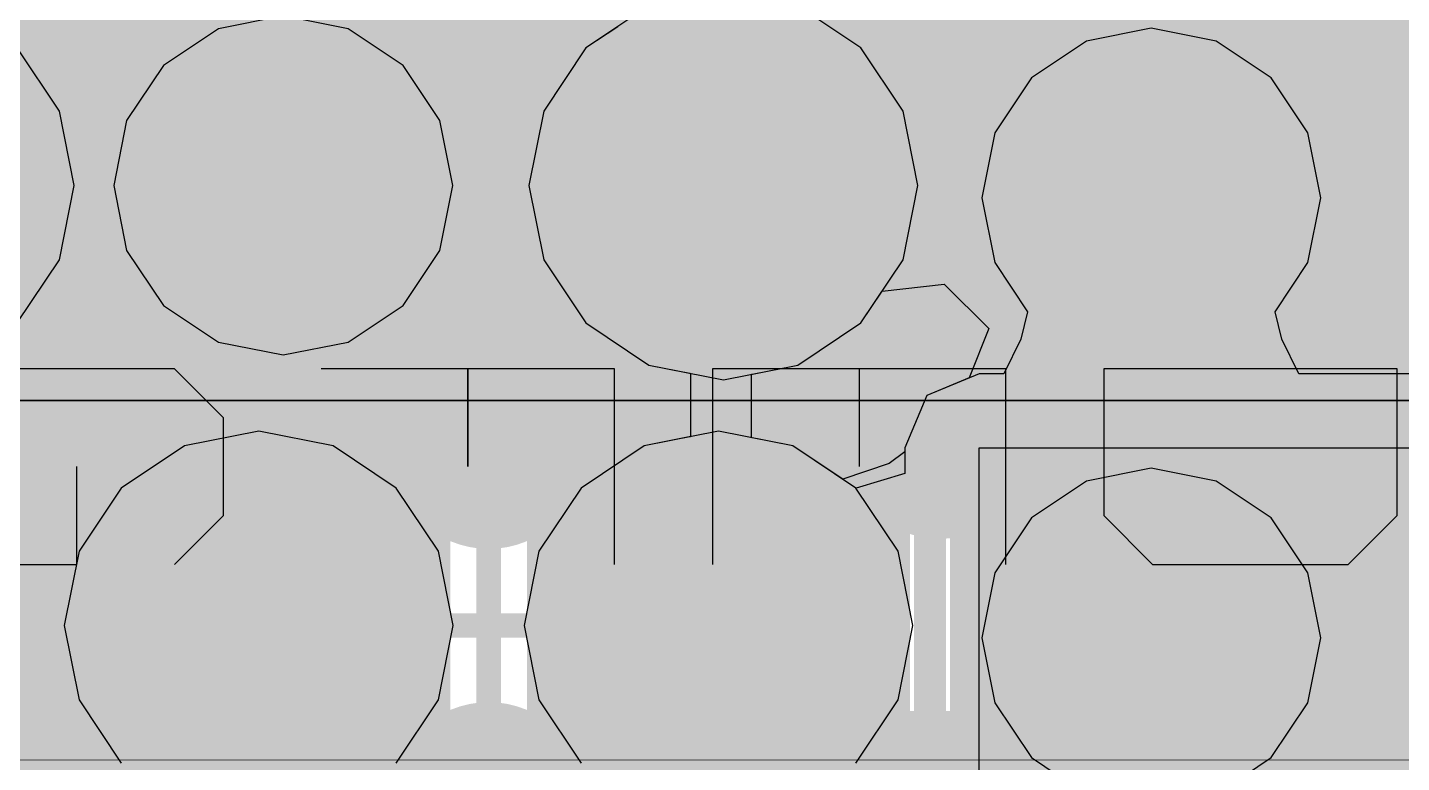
# Model space of a CAD drawing. Header units: millimetres. Extents: x 13 to 259, y -2 to 326.
# Drawn here: x 113.302 to 116.112, y 106.995 to 108.498 of the extents above; entities that cross this region are included whole.
import ezdxf

# ---------------------------------------------------------------- set-up
doc = ezdxf.new("R2010")
doc.units = ezdxf.units.MM
for name, color, linetype in [('BottomLayer', 5, 'Continuous'), ('BottomPaste', 16, 'Continuous'), ('BottomSolder', 6, 'Continuous'), ('ConnectLayer', 7, 'Continuous'), ('DrillDrawing', 1, 'Continuous'), ('Mechanical14', 56, 'Continuous'), ('Mechanical15', 56, 'Continuous'), ('Mechanical16', 56, 'Continuous'), ('MidLayer1', 16, 'Continuous'), ('MidLayer2', 76, 'Continuous'), ('MidLayer3', 90, 'Continuous'), ('MidLayer4', 156, 'Continuous'), ('MidLayer5', 130, 'Continuous'), ('MidLayer6', 216, 'Continuous'), ('MultiLayer', 9, 'Continuous'), ('TopLayer', 1, 'Continuous'), ('TopOverlay', 2, 'Continuous'), ('TopSolder', 216, 'Continuous')]:
    doc.layers.add(name, color=color, linetype=linetype)

# ---------------------------------------------------------------- blocks, each defined once
blk = doc.blocks.new('CAPC1005X55N_B_7')
at = {"layer": 'BottomLayer'}
for points in [[(-0.76, -0.31), (-0.14, -0.31), (-0.76, 0.31), (-0.14, 0.31)], [(0.14, -0.31), (0.76, -0.31), (0.14, 0.31), (0.76, 0.31)]]:
    blk.add_solid(points, dxfattribs=at)
at = {"layer": 'BottomPaste'}
for points in [[(-0.76, -0.31), (-0.14, -0.31), (-0.76, 0.31), (-0.14, 0.31)], [(0.14, -0.31), (0.76, -0.31), (0.14, 0.31), (0.76, 0.31)]]:
    blk.add_solid(points, dxfattribs=at)
at = {"layer": 'BottomSolder'}
for points in [[(-0.8616, -0.4116), (-0.0384, -0.4116), (-0.8616, 0.4116), (-0.0384, 0.4116)], [(0.0384, -0.4116), (0.8616, -0.4116), (0.0384, 0.4116), (0.8616, 0.4116)]]:
    blk.add_solid(points, dxfattribs=at)
at = {"layer": 'Mechanical14', "const_width": 0.1}
for points in [[(0.5251, 0.2749), (-0.5249, 0.2749)], [(-0.5249, -0.2751), (-0.5249, 0.2749)], [(0.5251, -0.2751), (0.5251, 0.2749)], [(0.5251, -0.2751), (-0.5249, -0.2751)]]:
    blk.add_lwpolyline(points, dxfattribs=at)
at = {"layer": 'Mechanical14', "const_width": 0.05}
for points in [[(-0.5499, 0.2749, 1), (-0.5, 0.2749, 1)], [(-0.5499, 0.2749, 1), (-0.5, 0.2749, 1)], [(0.5001, 0.2749, 1), (0.55, 0.2749, 1)], [(0.5001, 0.2749, 1), (0.55, 0.2749, 1)], [(-0.5499, -0.2751, 1), (-0.5, -0.2751, 1)], [(-0.5499, -0.2751, 1), (-0.5, -0.2751, 1)], [(0.5001, -0.2751, 1), (0.55, -0.2751, 1)], [(0.5001, -0.2751, 1), (0.55, -0.2751, 1)]]:
    blk.add_lwpolyline(points, format="xyb", close=True, dxfattribs=at)
at = {"layer": 'Mechanical16', "const_width": 0.05}
for points in [[(0, -0.5), (0, 0.5)], [(0.91, 0.46), (-0.91, 0.46)], [(-0.91, -0.46), (-0.91, 0.46)], [(0.91, -0.46), (0.91, 0.46)], [(0.5, 0), (-0.5, 0)], [(0.91, -0.46), (-0.91, -0.46)]]:
    blk.add_lwpolyline(points, dxfattribs=at)
at = {"layer": 'Mechanical16', "const_width": 0.025}
for points in [[(-0.0125, 0.5, 1), (0.0125, 0.5, 1)], [(-0.9225, 0.46, 1), (-0.8975, 0.46, 1)], [(-0.9225, 0.46, 1), (-0.8975, 0.46, 1)], [(0.8975, 0.46, 1), (0.9225, 0.46, 1)], [(0.8975, 0.46, 1), (0.9225, 0.46, 1)], [(-0.5125, 0, 1), (-0.4875, 0, 1)], [(0.4875, 0, 1), (0.5125, 0, 1)], [(-0.9225, -0.46, 1), (-0.8975, -0.46, 1)], [(-0.9225, -0.46, 1), (-0.8975, -0.46, 1)], [(0.8975, -0.46, 1), (0.9225, -0.46, 1)], [(0.8975, -0.46, 1), (0.9225, -0.46, 1)], [(-0.0125, -0.5, 1), (0.0125, -0.5, 1)]]:
    blk.add_lwpolyline(points, format="xyb", close=True, dxfattribs=at)
blk = doc.blocks.new('CAPC1005X55N_B_14')
at = {"layer": 'BottomLayer'}
for points in [[(-0.76, -0.31), (-0.14, -0.31), (-0.76, 0.31), (-0.14, 0.31)], [(0.14, -0.31), (0.76, -0.31), (0.14, 0.31), (0.76, 0.31)]]:
    blk.add_solid(points, dxfattribs=at)
at = {"layer": 'BottomPaste'}
for points in [[(-0.76, -0.31), (-0.14, -0.31), (-0.76, 0.31), (-0.14, 0.31)], [(0.14, -0.31), (0.76, -0.31), (0.14, 0.31), (0.76, 0.31)]]:
    blk.add_solid(points, dxfattribs=at)
at = {"layer": 'BottomSolder'}
for points in [[(-0.8616, -0.4116), (-0.0384, -0.4116), (-0.8616, 0.4116), (-0.0384, 0.4116)], [(0.0384, -0.4116), (0.8616, -0.4116), (0.0384, 0.4116), (0.8616, 0.4116)]]:
    blk.add_solid(points, dxfattribs=at)
at = {"layer": 'Mechanical14', "const_width": 0.1}
for points in [[(0.5251, 0.2749), (-0.5249, 0.2749)], [(-0.5249, -0.2751), (-0.5249, 0.2749)], [(0.5251, -0.2751), (0.5251, 0.2749)], [(0.5251, -0.2751), (-0.5249, -0.2751)]]:
    blk.add_lwpolyline(points, dxfattribs=at)
at = {"layer": 'Mechanical14', "const_width": 0.05}
for points in [[(-0.5499, 0.2749, 1), (-0.5, 0.2749, 1)], [(-0.5499, 0.2749, 1), (-0.5, 0.2749, 1)], [(0.5001, 0.2749, 1), (0.55, 0.2749, 1)], [(0.5001, 0.2749, 1), (0.55, 0.2749, 1)], [(-0.5499, -0.2751, 1), (-0.5, -0.2751, 1)], [(-0.5499, -0.2751, 1), (-0.5, -0.2751, 1)], [(0.5001, -0.2751, 1), (0.55, -0.2751, 1)], [(0.5001, -0.2751, 1), (0.55, -0.2751, 1)]]:
    blk.add_lwpolyline(points, format="xyb", close=True, dxfattribs=at)
at = {"layer": 'Mechanical16', "const_width": 0.05}
for points in [[(0, -0.5), (0, 0.5)], [(0.91, 0.46), (-0.91, 0.46)], [(-0.91, -0.46), (-0.91, 0.46)], [(0.91, -0.46), (0.91, 0.46)], [(0.5, 0), (-0.5, 0)], [(0.91, -0.46), (-0.91, -0.46)]]:
    blk.add_lwpolyline(points, dxfattribs=at)
at = {"layer": 'Mechanical16', "const_width": 0.025}
for points in [[(-0.0125, 0.5, 1), (0.0125, 0.5, 1)], [(-0.9225, 0.46, 1), (-0.8975, 0.46, 1)], [(-0.9225, 0.46, 1), (-0.8975, 0.46, 1)], [(0.8975, 0.46, 1), (0.9225, 0.46, 1)], [(0.8975, 0.46, 1), (0.9225, 0.46, 1)], [(-0.5125, 0, 1), (-0.4875, 0, 1)], [(0.4875, 0, 1), (0.5125, 0, 1)], [(-0.9225, -0.46, 1), (-0.8975, -0.46, 1)], [(-0.9225, -0.46, 1), (-0.8975, -0.46, 1)], [(0.8975, -0.46, 1), (0.9225, -0.46, 1)], [(0.8975, -0.46, 1), (0.9225, -0.46, 1)], [(-0.0125, -0.5, 1), (0.0125, -0.5, 1)]]:
    blk.add_lwpolyline(points, format="xyb", close=True, dxfattribs=at)
blk = doc.blocks.new('RESC1005X40N_B_26')
at = {"layer": 'BottomLayer'}
for points in [[(-0.76, 0.31), (-0.76, -0.31), (-0.18, 0.31), (-0.18, -0.31)], [(0.18, 0.31), (0.18, -0.31), (0.76, 0.31), (0.76, -0.31)]]:
    blk.add_solid(points, dxfattribs=at)
at = {"layer": 'BottomPaste'}
for points in [[(-0.76, 0.31), (-0.76, -0.31), (-0.18, 0.31), (-0.18, -0.31)], [(0.18, 0.31), (0.18, -0.31), (0.76, 0.31), (0.76, -0.31)]]:
    blk.add_solid(points, dxfattribs=at)
at = {"layer": 'BottomSolder'}
for points in [[(-0.8616, 0.4116), (-0.8616, -0.4116), (-0.0784, 0.4116), (-0.0784, -0.4116)], [(0.0784, 0.4116), (0.0784, -0.4116), (0.8616, 0.4116), (0.8616, -0.4116)]]:
    blk.add_solid(points, dxfattribs=at)
at = {"layer": 'Mechanical14', "const_width": 0.1}
for points in [[(0.5, 0.25), (-0.5, 0.25)], [(-0.5, 0.25), (-0.5, -0.25)], [(0.5, 0.25), (0.5, -0.25)], [(0.5, -0.25), (-0.5, -0.25)]]:
    blk.add_lwpolyline(points, dxfattribs=at)
at = {"layer": 'Mechanical14', "const_width": 0.05}
for points in [[(-0.525, 0.25, 1), (-0.475, 0.25, 1)], [(-0.525, 0.25, 1), (-0.475, 0.25, 1)], [(0.475, 0.25, 1), (0.525, 0.25, 1)], [(0.475, 0.25, 1), (0.525, 0.25, 1)], [(-0.525, -0.25, 1), (-0.475, -0.25, 1)], [(-0.525, -0.25, 1), (-0.475, -0.25, 1)], [(0.475, -0.25, 1), (0.525, -0.25, 1)], [(0.475, -0.25, 1), (0.525, -0.25, 1)]]:
    blk.add_lwpolyline(points, format="xyb", close=True, dxfattribs=at)
at = {"layer": 'Mechanical16', "const_width": 0.05}
for points in [[(0, 0.5), (0, -0.5)], [(0.91, 0.46), (-0.91, 0.46)], [(-0.91, 0.46), (-0.91, -0.46)], [(0.91, 0.46), (0.91, -0.46)], [(0.5, 0), (-0.5, 0)], [(0.91, -0.46), (-0.91, -0.46)]]:
    blk.add_lwpolyline(points, dxfattribs=at)
at = {"layer": 'Mechanical16'}
for points, const_width in [([(-0.0125, 0.5, 1), (0.0125, 0.5, 1)], 0.025), ([(-0.9225, 0.46, 1), (-0.8975, 0.46, 1)], 0.025), ([(-0.9225, 0.46, 1), (-0.8975, 0.46, 1)], 0.025), ([(0.8975, 0.46, 1), (0.9225, 0.46, 1)], 0.025), ([(0.8975, 0.46, 1), (0.9225, 0.46, 1)], 0.025), ([(0.35, 0, 1), (-0.35, 0, 1)], 0.05), ([(-0.5125, 0, 1), (-0.4875, 0, 1)], 0.025), ([(-0.3625, 0, 1), (-0.3375, 0, 1)], 0.025), ([(0.3375, 0, 1), (0.3625, 0, 1)], 0.025), ([(0.4875, 0, 1), (0.5125, 0, 1)], 0.025), ([(-0.9225, -0.46, 1), (-0.8975, -0.46, 1)], 0.025), ([(-0.9225, -0.46, 1), (-0.8975, -0.46, 1)], 0.025), ([(0.8975, -0.46, 1), (0.9225, -0.46, 1)], 0.025), ([(0.8975, -0.46, 1), (0.9225, -0.46, 1)], 0.025), ([(-0.0125, -0.5, 1), (0.0125, -0.5, 1)], 0.025)]:
    blk.add_lwpolyline(points, format="xyb", close=True, dxfattribs=dict(at, const_width=const_width))
blk = doc.blocks.new('CAPC1005X55N_B_30')
at = {"layer": 'BottomLayer'}
for points in [[(-0.76, -0.31), (-0.14, -0.31), (-0.76, 0.31), (-0.14, 0.31)], [(0.14, -0.31), (0.76, -0.31), (0.14, 0.31), (0.76, 0.31)]]:
    blk.add_solid(points, dxfattribs=at)
at = {"layer": 'BottomPaste'}
for points in [[(-0.76, -0.31), (-0.14, -0.31), (-0.76, 0.31), (-0.14, 0.31)], [(0.14, -0.31), (0.76, -0.31), (0.14, 0.31), (0.76, 0.31)]]:
    blk.add_solid(points, dxfattribs=at)
at = {"layer": 'BottomSolder'}
for points in [[(-0.8616, -0.4116), (-0.0384, -0.4116), (-0.8616, 0.4116), (-0.0384, 0.4116)], [(0.0384, -0.4116), (0.8616, -0.4116), (0.0384, 0.4116), (0.8616, 0.4116)]]:
    blk.add_solid(points, dxfattribs=at)
at = {"layer": 'Mechanical14', "const_width": 0.1}
for points in [[(-0.5249, -0.2751), (-0.5249, 0.2749)], [(-0.5249, 0.2749), (0.5251, 0.2749)], [(0.5251, -0.2751), (0.5251, 0.2749)], [(-0.5249, -0.2751), (0.5251, -0.2751)]]:
    blk.add_lwpolyline(points, dxfattribs=at)
at = {"layer": 'Mechanical14', "const_width": 0.05}
for points in [[(-0.5499, 0.2749, 1), (-0.5, 0.2749, 1)], [(-0.5499, 0.2749, 1), (-0.5, 0.2749, 1)], [(0.5001, 0.2749, 1), (0.55, 0.2749, 1)], [(0.5001, 0.2749, 1), (0.55, 0.2749, 1)], [(-0.5499, -0.2751, 1), (-0.5, -0.2751, 1)], [(-0.5499, -0.2751, 1), (-0.5, -0.2751, 1)], [(0.5001, -0.2751, 1), (0.55, -0.2751, 1)], [(0.5001, -0.2751, 1), (0.55, -0.2751, 1)]]:
    blk.add_lwpolyline(points, format="xyb", close=True, dxfattribs=at)
at = {"layer": 'Mechanical16', "const_width": 0.05}
for points in [[(0, -0.5), (0, 0.5)], [(-0.91, -0.46), (-0.91, 0.46)], [(-0.91, 0.46), (0.91, 0.46)], [(0.91, -0.46), (0.91, 0.46)], [(-0.5, 0), (0.5, 0)], [(-0.91, -0.46), (0.91, -0.46)]]:
    blk.add_lwpolyline(points, dxfattribs=at)
at = {"layer": 'Mechanical16', "const_width": 0.025}
for points in [[(-0.0125, 0.5, 1), (0.0125, 0.5, 1)], [(-0.9225, 0.46, 1), (-0.8975, 0.46, 1)], [(-0.9225, 0.46, 1), (-0.8975, 0.46, 1)], [(0.8975, 0.46, 1), (0.9225, 0.46, 1)], [(0.8975, 0.46, 1), (0.9225, 0.46, 1)], [(-0.5125, 0, 1), (-0.4875, 0, 1)], [(0.4875, 0, 1), (0.5125, 0, 1)], [(-0.9225, -0.46, 1), (-0.8975, -0.46, 1)], [(-0.9225, -0.46, 1), (-0.8975, -0.46, 1)], [(0.8975, -0.46, 1), (0.9225, -0.46, 1)], [(0.8975, -0.46, 1), (0.9225, -0.46, 1)], [(-0.0125, -0.5, 1), (0.0125, -0.5, 1)]]:
    blk.add_lwpolyline(points, format="xyb", close=True, dxfattribs=at)
blk = doc.blocks.new('BGA144C80P12X12_1000X1000X170_150')
at = {"layer": 'Mechanical14'}
for p, q in [((-5.8, 2.2998), (-5.8, 1.7)), ((-5.5001, 2.2998), (-5.8, 2.2998)), ((-5.4001, 2.1998), (-5.5001, 2.2998)), ((-5.4001, 1.8), (-5.4001, 2.1998)), ((-5.5001, 1.7), (-5.4001, 1.8)), ((-5.8, 1.7), (-5.5001, 1.7)), ((-5.4001, 1.4998), (-5.8, 1.4998)), ((-5.8, 1.4998), (-5.8, 0.9)), ((-5.8, 1.1999), (-5.6001, 1.1999)), ((-5.8, 0.9), (-5.4001, 0.9)), ((-5.4001, 0.6998), (-5.8, 0.6998)), ((-5.8, 0.6998), (-5.8, 0.3999)), ((-5.8, 0.3999), (-5.6001, 0.3999)), ((-5.6001, 0.3999), (-5.8, 0.3999)), ((-5.8, 0.3999), (-5.8, 0.1)), ((-5.7, -0.1002), (-5.8, -0.2002)), ((-5.5001, -0.1002), (-5.7, -0.1002)), ((-5.4001, -0.2002), (-5.5001, -0.1002)), ((-5.8, -0.2002), (-5.8, -0.6)), ((-5.4001, -0.4001), (-5.6001, -0.4001)), ((-5.4001, -0.6), (-5.4001, -0.4001))]:
    blk.add_line(p, q, dxfattribs=at)
at = {"layer": 'Mechanical14', "const_width": 0.1}
blk.add_lwpolyline([(-5, -5), (-5, 5)], dxfattribs=at)
at = {"layer": 'Mechanical15', "const_width": 0.05}
blk.add_lwpolyline([(-6, -6), (-6, 6)], dxfattribs=at)
at = {"layer": 'TopOverlay'}
for const_width in [0.2, 0.001]:
    blk.add_lwpolyline([(-5, -5), (-5, 5)], dxfattribs=dict(at, const_width=const_width))

msp = doc.modelspace()

# ---------------------------------------------------------------- linework, layer by layer
at = {"layer": 'BottomLayer', "const_width": 0.25}
for points in [[(113.7, 108.175, 1), (113.95, 108.175, 1)], [(114.6, 108.175, 1), (114.85, 108.175, 1)], [(115.475, 108.15, 1), (115.725, 108.15, 1)], [(113.65, 107.275, 1), (113.9, 107.275, 1)], [(114.59, 107.275, 1), (114.84, 107.275, 1)], [(115.475, 107.25, 1), (115.725, 107.25, 1)]]:
    msp.add_lwpolyline(points, format="xyb", close=True, dxfattribs=at)
at = {"layer": 'BottomSolder', "const_width": 0.3516}
msp.add_lwpolyline([(112.8242, 108.175, 1), (113.1758, 108.175, 1)], format="xyb", close=True, dxfattribs=at)
at = {"layer": 'ConnectLayer'}
for p, q in [((114.5729, 108.5424), (114.4439, 108.4562)), ((114.5729, 108.5424), (114.4439, 108.4562)), ((115.0062, 108.4562), (114.8772, 108.5424)), ((115.0062, 108.4562), (114.8772, 108.5424)), ((113.825, 108.5217), (113.6924, 108.4953)), ((113.825, 108.5217), (113.6924, 108.4953)), ((113.9577, 108.4953), (113.825, 108.5217)), ((113.9577, 108.4953), (113.825, 108.5217)), ((113.6924, 108.4953), (113.5799, 108.4201)), ((113.6924, 108.4953), (113.5799, 108.4201)), ((114.0702, 108.4201), (113.9577, 108.4953)), ((114.0702, 108.4201), (113.9577, 108.4953)), ((114.509, 108.4997), (114.4439, 108.4562)), ((115.6, 108.4967), (115.4674, 108.4703)), ((115.7327, 108.4703), (115.6, 108.4967)), ((113.3674, 108.3272), (113.2812, 108.4562)), ((114.4439, 108.4562), (114.3577, 108.3272)), ((114.4439, 108.4562), (114.3577, 108.3272)), ((114.4439, 108.4562), (114.3577, 108.3272)), ((115.0924, 108.3272), (115.0062, 108.4562)), ((115.0924, 108.3272), (115.0062, 108.4562)), ((115.4674, 108.4703), (115.3549, 108.3951)), ((115.8452, 108.3951), (115.7327, 108.4703)), ((113.5799, 108.4201), (113.5048, 108.3077)), ((113.5799, 108.4201), (113.5048, 108.3077)), ((114.1453, 108.3077), (114.0702, 108.4201)), ((114.1453, 108.3077), (114.0702, 108.4201)), ((115.3549, 108.3951), (115.2798, 108.2827)), ((115.9203, 108.2827), (115.8452, 108.3951)), ((113.3977, 108.175), (113.3674, 108.3272)), ((114.3577, 108.3272), (114.3274, 108.175)), ((114.3577, 108.3272), (114.3274, 108.175)), ((114.3577, 108.3272), (114.3274, 108.175)), ((115.1227, 108.175), (115.0924, 108.3272)), ((115.1227, 108.175), (115.0924, 108.3272)), ((113.5048, 108.3077), (113.4784, 108.175)), ((113.5048, 108.3077), (113.4784, 108.175)), ((114.1717, 108.175), (114.1453, 108.3077)), ((114.1717, 108.175), (114.1453, 108.3077)), ((115.2798, 108.2827), (115.2534, 108.15)), ((115.9467, 108.15), (115.9203, 108.2827)), ((113.3674, 108.0228), (113.3977, 108.175)), ((113.4784, 108.175), (113.5048, 108.0423)), ((113.4784, 108.175), (113.5048, 108.0423)), ((114.1453, 108.0423), (114.1717, 108.175)), ((114.1453, 108.0423), (114.1717, 108.175)), ((114.3274, 108.175), (114.3577, 108.0228)), ((114.3274, 108.175), (114.3577, 108.0228)), ((114.3274, 108.175), (114.3577, 108.0228)), ((115.0924, 108.0228), (115.1227, 108.175)), ((115.0924, 108.0228), (115.1227, 108.175)), ((115.2534, 108.15), (115.2798, 108.0173)), ((115.9203, 108.0173), (115.9467, 108.15)), ((113.5048, 108.0423), (113.5799, 107.9299)), ((113.5048, 108.0423), (113.5799, 107.9299)), ((114.0702, 107.9299), (114.1453, 108.0423)), ((114.0702, 107.9299), (114.1453, 108.0423)), ((113.2812, 107.8938), (113.3674, 108.0228)), ((114.3577, 108.0228), (114.4439, 107.8938)), ((114.3577, 108.0228), (114.4439, 107.8938)), ((114.3577, 108.0228), (114.4439, 107.8938)), ((115.0062, 107.8938), (115.0924, 108.0228)), ((115.0062, 107.8938), (115.0924, 108.0228)), ((115.2798, 108.0173), (115.3469, 107.9169)), ((115.8532, 107.9169), (115.9203, 108.0173)), ((115.0062, 107.8938), (115.0497, 107.9589)), ((115.0497, 107.9589), (115.1768, 107.9733)), ((115.1768, 107.9733), (115.2678, 107.8823)), ((113.5799, 107.9299), (113.6924, 107.8547)), ((113.5799, 107.9299), (113.6924, 107.8547)), ((113.9577, 107.8547), (114.0702, 107.9299)), ((113.9577, 107.8547), (114.0702, 107.9299)), ((114.4439, 107.8938), (114.5729, 107.8076)), ((114.4439, 107.8938), (114.5729, 107.8076)), ((114.4439, 107.8938), (114.5729, 107.8076)), ((114.8772, 107.8076), (115.0062, 107.8938)), ((114.8772, 107.8076), (115.0062, 107.8938)), ((114.8772, 107.8076), (115.0062, 107.8938)), ((115.3469, 107.9169), (115.3331, 107.8605)), ((115.867, 107.8605), (115.8532, 107.9169)), ((115.2678, 107.8823), (115.2273, 107.7813)), ((113.6924, 107.8547), (113.825, 107.8284)), ((113.6924, 107.8547), (113.825, 107.8284)), ((113.825, 107.8284), (113.9577, 107.8547)), ((113.825, 107.8284), (113.9577, 107.8547)), ((115.3331, 107.8605), (115.2984, 107.7899)), ((115.9016, 107.7899), (115.867, 107.8605)), ((114.5729, 107.8076), (114.725, 107.7774)), ((114.5729, 107.8076), (114.725, 107.7774)), ((114.5729, 107.8076), (114.6562, 107.7911)), ((114.725, 107.7774), (114.8772, 107.8076)), ((114.725, 107.7774), (114.8772, 107.8076)), ((114.7848, 107.7893), (114.8772, 107.8076)), ((114.6562, 107.7911), (114.6578, 107.7907)), ((114.6578, 107.7907), (114.6578, 107.6613)), ((114.7823, 107.7888), (114.7848, 107.7893)), ((114.7823, 107.6593), (114.7823, 107.7888)), ((115.248, 107.7899), (115.1408, 107.7455)), ((115.2273, 107.7813), (115.1408, 107.7455)), ((115.2984, 107.7899), (115.248, 107.7899)), ((118.2, 107.7899), (115.9016, 107.7899)), ((119.55, 107.735), (108, 107.735)), ((115.1408, 107.7455), (115.0964, 107.6383)), ((115.1408, 107.7455), (115.0964, 107.6383)), ((113.775, 107.6726), (113.6229, 107.6424)), ((113.775, 107.6726), (113.6229, 107.6424)), ((113.775, 107.6726), (113.6229, 107.6424)), ((113.9272, 107.6424), (113.775, 107.6726)), ((113.9272, 107.6424), (113.775, 107.6726)), ((113.9272, 107.6424), (113.775, 107.6726)), ((114.715, 107.6726), (114.5629, 107.6424)), ((114.715, 107.6726), (114.5629, 107.6424)), ((114.8672, 107.6424), (114.715, 107.6726)), ((114.8672, 107.6424), (114.715, 107.6726)), ((113.6229, 107.6424), (113.4939, 107.5562)), ((113.6229, 107.6424), (113.4939, 107.5562)), ((113.6229, 107.6424), (113.4939, 107.5562)), ((114.0562, 107.5562), (113.9272, 107.6424)), ((114.0562, 107.5562), (113.9272, 107.6424)), ((114.0562, 107.5562), (113.9272, 107.6424)), ((114.5629, 107.6424), (114.4339, 107.5562)), ((114.5629, 107.6424), (114.4339, 107.5562)), ((114.5629, 107.6424), (114.4339, 107.5562)), ((114.6553, 107.6608), (114.5629, 107.6424)), ((114.6578, 107.6613), (114.6553, 107.6608)), ((114.7838, 107.659), (114.7823, 107.6593)), ((114.8672, 107.6424), (114.7838, 107.659)), ((114.9962, 107.5562), (114.8672, 107.6424)), ((114.9962, 107.5562), (114.8672, 107.6424)), ((114.9694, 107.5741), (114.8672, 107.6424)), ((115.0964, 107.6383), (115.0964, 107.5862)), ((115.0964, 107.6383), (115.0964, 107.6303)), ((115.248, 106.6451), (115.248, 107.6383)), ((115.248, 107.6383), (118.635, 107.6383)), ((115.0964, 107.6303), (115.064, 107.6063)), ((115.064, 107.6063), (114.9694, 107.5741)), ((115.0964, 107.5862), (114.9964, 107.5559)), ((115.6, 107.5967), (115.4674, 107.5703)), ((115.7327, 107.5703), (115.6, 107.5967)), ((113.4939, 107.5562), (113.4077, 107.4272)), ((113.4939, 107.5562), (113.4077, 107.4272)), ((113.4939, 107.5562), (113.4077, 107.4272)), ((114.1424, 107.4272), (114.0562, 107.5562)), ((114.1424, 107.4272), (114.0562, 107.5562)), ((114.1424, 107.4272), (114.0562, 107.5562)), ((114.4339, 107.5562), (114.3477, 107.4272)), ((114.4339, 107.5562), (114.3477, 107.4272)), ((114.4339, 107.5562), (114.3477, 107.4272)), ((115.0824, 107.4272), (114.9962, 107.5562)), ((114.9964, 107.5559), (114.9962, 107.5562)), ((115.4674, 107.5703), (115.3549, 107.4951)), ((115.8452, 107.4951), (115.7327, 107.5703)), ((115.3549, 107.4951), (115.2798, 107.3827)), ((115.9203, 107.3827), (115.8452, 107.4951)), ((113.4077, 107.4272), (113.3774, 107.275)), ((113.4077, 107.4272), (113.3774, 107.275)), ((113.4077, 107.4272), (113.3774, 107.275)), ((114.1727, 107.275), (114.1424, 107.4272)), ((114.1727, 107.275), (114.1424, 107.4272)), ((114.1727, 107.275), (114.1424, 107.4272)), ((114.3477, 107.4272), (114.3174, 107.275)), ((114.3477, 107.4272), (114.3174, 107.275)), ((114.3477, 107.4272), (114.3174, 107.275)), ((115.1127, 107.275), (115.0824, 107.4272)), ((115.2798, 107.3827), (115.2534, 107.25)), ((115.9467, 107.25), (115.9203, 107.3827)), ((113.3774, 107.275), (113.4077, 107.1228)), ((113.3774, 107.275), (113.4077, 107.1228)), ((113.3774, 107.275), (113.4077, 107.1228)), ((114.1424, 107.1228), (114.1727, 107.275)), ((114.1424, 107.1228), (114.1727, 107.275)), ((114.1424, 107.1228), (114.1727, 107.275)), ((114.3174, 107.275), (114.3477, 107.1228)), ((114.3174, 107.275), (114.3477, 107.1228)), ((114.3174, 107.275), (114.3477, 107.1228)), ((115.0824, 107.1228), (115.1127, 107.275)), ((115.2534, 107.25), (115.2798, 107.1173)), ((115.9203, 107.1173), (115.9467, 107.25)), ((113.4077, 107.1228), (113.4939, 106.9938)), ((113.4077, 107.1228), (113.4939, 106.9938)), ((113.4077, 107.1228), (113.4939, 106.9938)), ((114.0562, 106.9938), (114.1424, 107.1228)), ((114.0562, 106.9938), (114.1424, 107.1228)), ((114.0562, 106.9938), (114.1424, 107.1228)), ((114.3477, 107.1228), (114.4339, 106.9938)), ((114.3477, 107.1228), (114.4339, 106.9938)), ((114.3477, 107.1228), (114.4339, 106.9938)), ((114.9962, 106.9938), (115.0824, 107.1228)), ((115.2798, 107.1173), (115.3549, 107.0049)), ((115.8452, 107.0049), (115.9203, 107.1173)), ((115.3549, 107.0049), (115.4674, 106.9297)), ((115.7327, 106.9297), (115.8452, 107.0049))]:
    msp.add_line(p, q, dxfattribs=at)
at = {"layer": 'ConnectLayer', "const_width": 0.4}
for points in [[(116.0793, 107.5941), (123.0045, 114.5192)], [(115.244, 108.4557), (121.2932, 114.505)], [(115.244, 108.4557), (120.9624, 114.1742)], [(115.4599, 107.8231), (121.7545, 114.1178)], [(115.4599, 107.8231), (121.3446, 113.7079)], [(112.2356, 110.0783), (114.1351, 108.1789)], [(112.2356, 110.0783), (114.1351, 108.1789)], [(116.0793, 107.5941), (118.5177, 110.0324)], [(115.3643, 109.4952), (120.2376, 104.622)], [(115.3643, 109.4952), (120.2376, 104.622)], [(113.5285, 108.4373), (114.4789, 109.3878)], [(113.5285, 108.4373), (114.4789, 109.3878)], [(114.7658, 109.2452), (120.8708, 103.1402)], [(114.7658, 109.2452), (120.8708, 103.1402)], [(115.3841, 106.0503), (118.5908, 109.257)], [(115.3841, 106.0503), (118.5908, 109.257)], [(113.5879, 108.225), (114.1372, 108.225)], [(115.3129, 108.225), (118.7122, 108.225)], [(115.7618, 108.125), (115.8618, 108.225)], [(115.786, 108.225), (115.886, 108.125)], [(113.804, 107.8643), (114.1354, 108.1957)], [(113.804, 107.8643), (114.1354, 108.1957)], [(114.0647, 108.125), (114.1354, 108.1957)], [(113.5879, 108.125), (114.1372, 108.125)], [(115.3129, 108.125), (117.2372, 108.125)], [(113.5363, 107.9291), (113.6209, 107.8445)], [(113.5363, 107.9291), (113.6209, 107.8445)], [(115.2523, 107.9102), (115.3694, 107.7931)], [(115.2523, 107.9102), (115.3694, 107.7931)], [(113.0311, 107.5858), (113.2019, 107.415)], [(113.0311, 107.5858), (113.2019, 107.415)], [(116.1853, 107.325), (117.0715, 107.325)], [(112.8672, 106.9275), (113.1858, 107.2461)], [(112.8672, 106.9275), (113.1858, 107.2461)], [(116.19, 107.25), (117.1465, 107.25)], [(112.9238, 106.8951), (113.1951, 107.1664)], [(116.1431, 107.0194), (118.6789, 104.4836)], [(116.1431, 107.0194), (118.6789, 104.4836)]]:
    msp.add_lwpolyline(points, dxfattribs=at)
at = {"layer": 'ConnectLayer'}
for points, const_width in [([(113.59, 108.175, 1), (112.41, 108.175, 1)], 0.4), ([(113.59, 108.175, 1), (112.41, 108.175, 1)], 0.4), ([(115.144, 108.4557, 1), (115.344, 108.4557, 1)], 0.2), ([(115.144, 108.4557, 1), (115.344, 108.4557, 1)], 0.2), ([(113.4285, 108.4373, 1), (113.6285, 108.4373, 1)], 0.2), ([(113.4285, 108.4373, 1), (113.6285, 108.4373, 1)], 0.2), ([(113.4879, 108.225, 1), (113.6879, 108.225, 1)], 0.2), ([(114.0372, 108.225, 1), (114.2372, 108.225, 1)], 0.2), ([(114.0372, 108.225, 1), (114.2372, 108.225, 1)], 0.2), ([(115.2129, 108.225, 1), (115.4129, 108.225, 1)], 0.2), ([(115.686, 108.225, 1), (115.886, 108.225, 1)], 0.2), ([(115.7618, 108.225, 1), (115.9618, 108.225, 1)], 0.2), ([(113.49, 108.175, 1), (113.69, 108.175, 1)], 0.2), ([(113.49, 108.175, 1), (113.69, 108.175, 1)], 0.2), ([(114.0351, 108.1789, 1), (114.2351, 108.1789, 1)], 0.2), ([(114.0351, 108.1789, 1), (114.2351, 108.1789, 1)], 0.2), ([(114.0354, 108.1957, 1), (114.2354, 108.1957, 1)], 0.2), ([(114.0354, 108.1957, 1), (114.2354, 108.1957, 1)], 0.2), ([(114.0354, 108.1957, 1), (114.2354, 108.1957, 1)], 0.2), ([(115.215, 108.175, 1), (115.415, 108.175, 1)], 0.2), ([(115.215, 108.175, 1), (115.415, 108.175, 1)], 0.2), ([(115.215, 108.175, 1), (115.415, 108.175, 1)], 0.2), ([(115.215, 108.175, 1), (115.415, 108.175, 1)], 0.2), ([(113.4879, 108.125, 1), (113.6879, 108.125, 1)], 0.2), ([(113.9647, 108.125, 1), (114.1647, 108.125, 1)], 0.2), ([(114.0372, 108.125, 1), (114.2372, 108.125, 1)], 0.2), ([(114.0372, 108.125, 1), (114.2372, 108.125, 1)], 0.2), ([(115.2129, 108.125, 1), (115.4129, 108.125, 1)], 0.2), ([(115.6618, 108.125, 1), (115.8618, 108.125, 1)], 0.2), ([(115.786, 108.125, 1), (115.986, 108.125, 1)], 0.2), ([(113.4363, 107.9291, 1), (113.6363, 107.9291, 1)], 0.2), ([(113.4363, 107.9291, 1), (113.6363, 107.9291, 1)], 0.2), ([(115.1523, 107.9102, 1), (115.3523, 107.9102, 1)], 0.2), ([(115.1523, 107.9102, 1), (115.3523, 107.9102, 1)], 0.2), ([(113.704, 107.8643, 1), (113.904, 107.8643, 1)], 0.2), ([(113.704, 107.8643, 1), (113.904, 107.8643, 1)], 0.2), ([(113.5209, 107.8445, 1), (113.7209, 107.8445, 1)], 0.2), ([(113.5209, 107.8445, 1), (113.7209, 107.8445, 1)], 0.2), ([(115.3599, 107.8231, 1), (115.5599, 107.8231, 1)], 0.2), ([(115.3599, 107.8231, 1), (115.5599, 107.8231, 1)], 0.2), ([(115.2694, 107.7931, 1), (115.4694, 107.7931, 1)], 0.2), ([(115.2694, 107.7931, 1), (115.4694, 107.7931, 1)], 0.2), ([(114.2385, 107.7293, 1), (114.4385, 107.7293, 1)], 0.2), ([(114.2385, 107.7293, 1), (114.4385, 107.7293, 1)], 0.2), ([(114.2385, 107.7292, 1), (114.4385, 107.7292, 1)], 0.2), ([(114.2385, 107.7292, 1), (114.4385, 107.7292, 1)], 0.2), ([(115.0016, 107.7208, 1), (115.2016, 107.7208, 1)], 0.2), ([(115.0016, 107.7208, 1), (115.2016, 107.7208, 1)], 0.2), ([(115.0016, 107.7208, 1), (115.2016, 107.7208, 1)], 0.2), ([(115.0016, 107.7208, 1), (115.2016, 107.7208, 1)], 0.2), ([(115.0686, 107.6524, 1), (115.2686, 107.6524, 1)], 0.2), ([(115.0686, 107.6524, 1), (115.2686, 107.6524, 1)], 0.2), ([(115.0686, 107.6524, 1), (115.2686, 107.6524, 1)], 0.2), ([(115.0686, 107.6524, 1), (115.2686, 107.6524, 1)], 0.2), ([(114.145, 107.6317, 1), (114.345, 107.6317, 1)], 0.2), ([(114.145, 107.6317, 1), (114.345, 107.6317, 1)], 0.2), ([(114.145, 107.6317, 1), (114.345, 107.6317, 1)], 0.2), ([(114.145, 107.6317, 1), (114.345, 107.6317, 1)], 0.2), ([(115.9793, 107.5941, 1), (116.1793, 107.5941, 1)], 0.2), ([(115.9793, 107.5941, 1), (116.1793, 107.5941, 1)], 0.2), ([(113.1019, 107.415, 1), (113.3019, 107.415, 1)], 0.2), ([(113.1019, 107.415, 1), (113.3019, 107.415, 1)], 0.2), ([(116.0853, 107.325, 1), (116.2853, 107.325, 1)], 0.2), ([(113.0858, 107.2461, 1), (113.2858, 107.2461, 1)], 0.2), ([(113.0858, 107.2461, 1), (113.2858, 107.2461, 1)], 0.2), ([(116.09, 107.25, 1), (116.29, 107.25, 1)], 0.2), ([(116.09, 107.25, 1), (116.29, 107.25, 1)], 0.2), ([(116.09, 107.25, 1), (116.29, 107.25, 1)], 0.2), ([(116.09, 107.25, 1), (116.29, 107.25, 1)], 0.2), ([(116.09, 107.25, 1), (116.29, 107.25, 1)], 0.2), ([(113.0951, 107.1664, 1), (113.2951, 107.1664, 1)], 0.2), ([(113.0951, 107.1664, 1), (113.2951, 107.1664, 1)], 0.2), ([(116.0431, 107.0194, 1), (116.2431, 107.0194, 1)], 0.2), ([(116.0431, 107.0194, 1), (116.2431, 107.0194, 1)], 0.2), ([(113.1674, 106.9743, 1), (113.3674, 106.9743, 1)], 0.2), ([(113.1674, 106.9743, 1), (113.3674, 106.9743, 1)], 0.2), ([(113.1674, 106.9743, 1), (113.3674, 106.9743, 1)], 0.2), ([(113.1674, 106.9743, 1), (113.3674, 106.9743, 1)], 0.2), ([(113.1674, 106.9743, 1), (113.3674, 106.9743, 1)], 0.2), ([(113.1674, 106.9743, 1), (113.3674, 106.9743, 1)], 0.2), ([(114.145, 106.9184, 1), (114.345, 106.9184, 1)], 0.2), ([(114.145, 106.9184, 1), (114.345, 106.9184, 1)], 0.2), ([(114.145, 106.9184, 1), (114.345, 106.9184, 1)], 0.2), ([(114.145, 106.9184, 1), (114.345, 106.9184, 1)], 0.2), ([(115.0465, 106.8726, 1), (115.2465, 106.8726, 1)], 0.2), ([(115.0465, 106.8726, 1), (115.2465, 106.8726, 1)], 0.2), ([(115.0465, 106.8726, 1), (115.2465, 106.8726, 1)], 0.2), ([(115.0465, 106.8726, 1), (115.2465, 106.8726, 1)], 0.2), ([(115.0032, 106.8307, 1), (115.2032, 106.8307, 1)], 0.2), ([(115.0032, 106.8307, 1), (115.2032, 106.8307, 1)], 0.2), ([(115.0032, 106.8307, 1), (115.2032, 106.8307, 1)], 0.2)]:
    msp.add_lwpolyline(points, format="xyb", close=True, dxfattribs=dict(at, const_width=const_width))
at = {"layer": 'ConnectLayer', "const_width": 0.4}
for points in [[(114.3385, 107.7293, -1.55574), (115.315, 108.175)], [(114.3385, 107.7293, -1.55574), (115.315, 108.175)], [(114.1372, 108.125, -0.04245), (114.1372, 108.225)], [(115.315, 108.175, -0.223273), (115.1016, 107.7208)], [(115.315, 108.175, -0.223273), (115.1016, 107.7208)], [(113.2674, 106.9743, -0.944447), (114.245, 107.6317)], [(113.2674, 106.9743, -0.944447), (114.245, 107.6317)], [(115.1686, 107.6524, -0.680865), (116.19, 107.25)], [(115.1686, 107.6524, -0.680865), (116.19, 107.25)], [(114.245, 107.6317, -0.057451), (114.3385, 107.7292)], [(114.245, 107.6317, -0.057451), (114.3385, 107.7292)], [(115.1016, 107.7208, -0.040627), (115.1686, 107.6524)], [(115.1016, 107.7208, -0.040627), (115.1686, 107.6524)], [(116.19, 107.25, -0.701733), (115.1465, 106.8726)], [(116.19, 107.25, -0.701733), (115.1465, 106.8726)], [(113.2674, 106.9743, -0.08765), (113.1951, 107.1664)], [(113.0028, 106.8337, -0.129071), (113.2674, 106.9743)], [(113.0028, 106.8337, -0.129071), (113.2674, 106.9743)], [(113.0028, 106.8337, -0.129071), (113.2674, 106.9743)], [(114.245, 106.9184, -0.174262), (113.9104, 106.7008)], [(114.245, 106.9184, -0.174262), (113.9104, 106.7008)], [(115.1465, 106.8726, -0.465277), (114.245, 106.9184)], [(115.1465, 106.8726, -0.465277), (114.245, 106.9184)], [(115.1032, 106.8307, -0.071191), (114.963, 106.7397)], [(115.0028, 106.5657, -0.183048), (115.1032, 106.8307)], [(115.0028, 106.5657, -0.183048), (115.1032, 106.8307)]]:
    msp.add_lwpolyline(points, format="xyb", dxfattribs=at)
at = {"layer": 'DrillDrawing', "const_width": 0.0508}
for points in [[(113.698, 108.302), (113.698, 108.429)], [(113.698, 108.429), (113.952, 108.429)], [(113.952, 108.302), (113.952, 108.429)], [(114.598, 108.302), (114.598, 108.429)], [(114.598, 108.429), (114.852, 108.429)], [(114.852, 108.302), (114.852, 108.429)], [(115.473, 108.277), (115.473, 108.404)], [(115.473, 108.404), (115.727, 108.404)], [(115.727, 108.277), (115.727, 108.404)], [(113.571, 108.048), (113.571, 108.302)], [(113.571, 108.302), (113.698, 108.302)], [(113.952, 108.302), (114.079, 108.302)], [(114.079, 108.048), (114.079, 108.302)], [(114.471, 108.048), (114.471, 108.302)], [(114.471, 108.302), (114.598, 108.302)], [(114.852, 108.302), (114.979, 108.302)], [(114.979, 108.048), (114.979, 108.302)], [(115.346, 108.023), (115.346, 108.277)], [(115.346, 108.277), (115.473, 108.277)], [(115.727, 108.277), (115.854, 108.277)], [(115.854, 108.023), (115.854, 108.277)], [(113.571, 108.048), (113.698, 108.048)], [(113.698, 107.921), (113.698, 108.048)], [(113.952, 108.048), (114.079, 108.048)], [(113.952, 107.921), (113.952, 108.048)], [(114.471, 108.048), (114.598, 108.048)], [(114.598, 107.921), (114.598, 108.048)], [(114.852, 108.048), (114.979, 108.048)], [(114.852, 107.921), (114.852, 108.048)], [(115.346, 108.023), (115.473, 108.023)], [(115.473, 107.896), (115.473, 108.023)], [(115.727, 108.023), (115.854, 108.023)], [(115.727, 107.896), (115.727, 108.023)], [(113.698, 107.921), (113.952, 107.921)], [(114.598, 107.921), (114.852, 107.921)], [(115.473, 107.896), (115.727, 107.896)], [(113.648, 107.402), (113.648, 107.529)], [(113.648, 107.529), (113.902, 107.529)], [(113.902, 107.402), (113.902, 107.529)], [(114.588, 107.402), (114.588, 107.529)], [(114.588, 107.529), (114.842, 107.529)], [(114.842, 107.402), (114.842, 107.529)], [(115.473, 107.377), (115.473, 107.504)], [(115.473, 107.504), (115.727, 107.504)], [(115.727, 107.377), (115.727, 107.504)], [(113.521, 107.148), (113.521, 107.402)], [(113.521, 107.402), (113.648, 107.402)], [(113.902, 107.402), (114.029, 107.402)], [(114.029, 107.148), (114.029, 107.402)], [(114.461, 107.148), (114.461, 107.402)], [(114.461, 107.402), (114.588, 107.402)], [(114.842, 107.402), (114.969, 107.402)], [(114.969, 107.148), (114.969, 107.402)], [(115.346, 107.123), (115.346, 107.377)], [(115.346, 107.377), (115.473, 107.377)], [(115.727, 107.377), (115.854, 107.377)], [(115.854, 107.123), (115.854, 107.377)], [(113.521, 107.148), (113.648, 107.148)], [(113.648, 107.021), (113.648, 107.148)], [(113.902, 107.148), (114.029, 107.148)], [(113.902, 107.021), (113.902, 107.148)], [(114.461, 107.148), (114.588, 107.148)], [(114.588, 107.021), (114.588, 107.148)], [(114.842, 107.148), (114.969, 107.148)], [(114.842, 107.021), (114.842, 107.148)], [(115.346, 107.123), (115.473, 107.123)], [(115.473, 106.996), (115.473, 107.123)], [(115.727, 107.123), (115.854, 107.123)], [(115.727, 106.996), (115.727, 107.123)], [(113.648, 107.021), (113.902, 107.021)], [(114.588, 107.021), (114.842, 107.021)], [(115.473, 106.996), (115.727, 106.996)]]:
    msp.add_lwpolyline(points, dxfattribs=at)
at = {"layer": 'DrillDrawing', "const_width": 0.0254}
for points in [[(113.6853, 108.429, 1), (113.7107, 108.429, 1)], [(113.6853, 108.429, 1), (113.7107, 108.429, 1)], [(113.9393, 108.429, 1), (113.9647, 108.429, 1)], [(113.9393, 108.429, 1), (113.9647, 108.429, 1)], [(114.5853, 108.429, 1), (114.6107, 108.429, 1)], [(114.5853, 108.429, 1), (114.6107, 108.429, 1)], [(114.8393, 108.429, 1), (114.8647, 108.429, 1)], [(114.8393, 108.429, 1), (114.8647, 108.429, 1)], [(115.4603, 108.404, 1), (115.4857, 108.404, 1)], [(115.4603, 108.404, 1), (115.4857, 108.404, 1)], [(115.7143, 108.404, 1), (115.7397, 108.404, 1)], [(115.7143, 108.404, 1), (115.7397, 108.404, 1)], [(113.5583, 108.302, 1), (113.5837, 108.302, 1)], [(113.5583, 108.302, 1), (113.5837, 108.302, 1)], [(113.6853, 108.302, 1), (113.7107, 108.302, 1)], [(113.6853, 108.302, 1), (113.7107, 108.302, 1)], [(113.9393, 108.302, 1), (113.9647, 108.302, 1)], [(113.9393, 108.302, 1), (113.9647, 108.302, 1)], [(114.0663, 108.302, 1), (114.0917, 108.302, 1)], [(114.0663, 108.302, 1), (114.0917, 108.302, 1)], [(114.4583, 108.302, 1), (114.4837, 108.302, 1)], [(114.4583, 108.302, 1), (114.4837, 108.302, 1)], [(114.5853, 108.302, 1), (114.6107, 108.302, 1)], [(114.5853, 108.302, 1), (114.6107, 108.302, 1)], [(114.8393, 108.302, 1), (114.8647, 108.302, 1)], [(114.8393, 108.302, 1), (114.8647, 108.302, 1)], [(114.9663, 108.302, 1), (114.9917, 108.302, 1)], [(114.9663, 108.302, 1), (114.9917, 108.302, 1)], [(115.3333, 108.277, 1), (115.3587, 108.277, 1)], [(115.3333, 108.277, 1), (115.3587, 108.277, 1)], [(115.4603, 108.277, 1), (115.4857, 108.277, 1)], [(115.4603, 108.277, 1), (115.4857, 108.277, 1)], [(115.7143, 108.277, 1), (115.7397, 108.277, 1)], [(115.7143, 108.277, 1), (115.7397, 108.277, 1)], [(115.8413, 108.277, 1), (115.8667, 108.277, 1)], [(115.8413, 108.277, 1), (115.8667, 108.277, 1)], [(113.5583, 108.048, 1), (113.5837, 108.048, 1)], [(113.5583, 108.048, 1), (113.5837, 108.048, 1)], [(113.6853, 108.048, 1), (113.7107, 108.048, 1)], [(113.6853, 108.048, 1), (113.7107, 108.048, 1)], [(113.9393, 108.048, 1), (113.9647, 108.048, 1)], [(113.9393, 108.048, 1), (113.9647, 108.048, 1)], [(114.0663, 108.048, 1), (114.0917, 108.048, 1)], [(114.0663, 108.048, 1), (114.0917, 108.048, 1)], [(114.4583, 108.048, 1), (114.4837, 108.048, 1)], [(114.4583, 108.048, 1), (114.4837, 108.048, 1)], [(114.5853, 108.048, 1), (114.6107, 108.048, 1)], [(114.5853, 108.048, 1), (114.6107, 108.048, 1)], [(114.8393, 108.048, 1), (114.8647, 108.048, 1)], [(114.8393, 108.048, 1), (114.8647, 108.048, 1)], [(114.9663, 108.048, 1), (114.9917, 108.048, 1)], [(114.9663, 108.048, 1), (114.9917, 108.048, 1)], [(115.3333, 108.023, 1), (115.3587, 108.023, 1)], [(115.3333, 108.023, 1), (115.3587, 108.023, 1)], [(115.4603, 108.023, 1), (115.4857, 108.023, 1)], [(115.4603, 108.023, 1), (115.4857, 108.023, 1)], [(115.7143, 108.023, 1), (115.7397, 108.023, 1)], [(115.7143, 108.023, 1), (115.7397, 108.023, 1)], [(115.8413, 108.023, 1), (115.8667, 108.023, 1)], [(115.8413, 108.023, 1), (115.8667, 108.023, 1)], [(113.6853, 107.921, 1), (113.7107, 107.921, 1)], [(113.6853, 107.921, 1), (113.7107, 107.921, 1)], [(113.9393, 107.921, 1), (113.9647, 107.921, 1)], [(113.9393, 107.921, 1), (113.9647, 107.921, 1)], [(114.5853, 107.921, 1), (114.6107, 107.921, 1)], [(114.5853, 107.921, 1), (114.6107, 107.921, 1)], [(114.8393, 107.921, 1), (114.8647, 107.921, 1)], [(114.8393, 107.921, 1), (114.8647, 107.921, 1)], [(115.4603, 107.896, 1), (115.4857, 107.896, 1)], [(115.4603, 107.896, 1), (115.4857, 107.896, 1)], [(115.7143, 107.896, 1), (115.7397, 107.896, 1)], [(115.7143, 107.896, 1), (115.7397, 107.896, 1)], [(113.6353, 107.529, 1), (113.6607, 107.529, 1)], [(113.6353, 107.529, 1), (113.6607, 107.529, 1)], [(113.8893, 107.529, 1), (113.9147, 107.529, 1)], [(113.8893, 107.529, 1), (113.9147, 107.529, 1)], [(114.5753, 107.529, 1), (114.6007, 107.529, 1)], [(114.5753, 107.529, 1), (114.6007, 107.529, 1)], [(114.8293, 107.529, 1), (114.8547, 107.529, 1)], [(114.8293, 107.529, 1), (114.8547, 107.529, 1)], [(115.4603, 107.504, 1), (115.4857, 107.504, 1)], [(115.4603, 107.504, 1), (115.4857, 107.504, 1)], [(115.7143, 107.504, 1), (115.7397, 107.504, 1)], [(115.7143, 107.504, 1), (115.7397, 107.504, 1)], [(113.5083, 107.402, 1), (113.5337, 107.402, 1)], [(113.5083, 107.402, 1), (113.5337, 107.402, 1)], [(113.6353, 107.402, 1), (113.6607, 107.402, 1)], [(113.6353, 107.402, 1), (113.6607, 107.402, 1)], [(113.8893, 107.402, 1), (113.9147, 107.402, 1)], [(113.8893, 107.402, 1), (113.9147, 107.402, 1)], [(114.0163, 107.402, 1), (114.0417, 107.402, 1)], [(114.0163, 107.402, 1), (114.0417, 107.402, 1)], [(114.4483, 107.402, 1), (114.4737, 107.402, 1)], [(114.4483, 107.402, 1), (114.4737, 107.402, 1)], [(114.5753, 107.402, 1), (114.6007, 107.402, 1)], [(114.5753, 107.402, 1), (114.6007, 107.402, 1)], [(114.8293, 107.402, 1), (114.8547, 107.402, 1)], [(114.8293, 107.402, 1), (114.8547, 107.402, 1)], [(114.9563, 107.402, 1), (114.9817, 107.402, 1)], [(114.9563, 107.402, 1), (114.9817, 107.402, 1)], [(115.3333, 107.377, 1), (115.3587, 107.377, 1)], [(115.3333, 107.377, 1), (115.3587, 107.377, 1)], [(115.4603, 107.377, 1), (115.4857, 107.377, 1)], [(115.4603, 107.377, 1), (115.4857, 107.377, 1)], [(115.7143, 107.377, 1), (115.7397, 107.377, 1)], [(115.7143, 107.377, 1), (115.7397, 107.377, 1)], [(115.8413, 107.377, 1), (115.8667, 107.377, 1)], [(115.8413, 107.377, 1), (115.8667, 107.377, 1)], [(113.5083, 107.148, 1), (113.5337, 107.148, 1)], [(113.5083, 107.148, 1), (113.5337, 107.148, 1)], [(113.6353, 107.148, 1), (113.6607, 107.148, 1)], [(113.6353, 107.148, 1), (113.6607, 107.148, 1)], [(113.8893, 107.148, 1), (113.9147, 107.148, 1)], [(113.8893, 107.148, 1), (113.9147, 107.148, 1)], [(114.0163, 107.148, 1), (114.0417, 107.148, 1)], [(114.0163, 107.148, 1), (114.0417, 107.148, 1)], [(114.4483, 107.148, 1), (114.4737, 107.148, 1)], [(114.4483, 107.148, 1), (114.4737, 107.148, 1)], [(114.5753, 107.148, 1), (114.6007, 107.148, 1)], [(114.5753, 107.148, 1), (114.6007, 107.148, 1)], [(114.8293, 107.148, 1), (114.8547, 107.148, 1)], [(114.8293, 107.148, 1), (114.8547, 107.148, 1)], [(114.9563, 107.148, 1), (114.9817, 107.148, 1)], [(114.9563, 107.148, 1), (114.9817, 107.148, 1)], [(115.3333, 107.123, 1), (115.3587, 107.123, 1)], [(115.3333, 107.123, 1), (115.3587, 107.123, 1)], [(115.4603, 107.123, 1), (115.4857, 107.123, 1)], [(115.4603, 107.123, 1), (115.4857, 107.123, 1)], [(115.7143, 107.123, 1), (115.7397, 107.123, 1)], [(115.7143, 107.123, 1), (115.7397, 107.123, 1)], [(115.8413, 107.123, 1), (115.8667, 107.123, 1)], [(115.8413, 107.123, 1), (115.8667, 107.123, 1)], [(113.6353, 107.021, 1), (113.6607, 107.021, 1)], [(113.6353, 107.021, 1), (113.6607, 107.021, 1)], [(113.8893, 107.021, 1), (113.9147, 107.021, 1)], [(113.8893, 107.021, 1), (113.9147, 107.021, 1)], [(114.5753, 107.021, 1), (114.6007, 107.021, 1)], [(114.5753, 107.021, 1), (114.6007, 107.021, 1)], [(114.8293, 107.021, 1), (114.8547, 107.021, 1)], [(114.8293, 107.021, 1), (114.8547, 107.021, 1)], [(115.4603, 106.996, 1), (115.4857, 106.996, 1)], [(115.4603, 106.996, 1), (115.4857, 106.996, 1)], [(115.7143, 106.996, 1), (115.7397, 106.996, 1)], [(115.7143, 106.996, 1), (115.7397, 106.996, 1)]]:
    msp.add_lwpolyline(points, format="xyb", close=True, dxfattribs=at)
at = {"layer": 'MidLayer1'}
for points, const_width in [([(114.6, 108.175, 1), (114.85, 108.175, 1)], 0.25), ([(113.725, 108.175, 1), (113.925, 108.175, 1)], 0.2), ([(115.5, 108.15, 1), (115.7, 108.15, 1)], 0.2), ([(113.65, 107.275, 1), (113.9, 107.275, 1)], 0.25), ([(114.59, 107.275, 1), (114.84, 107.275, 1)], 0.25), ([(115.5, 107.25, 1), (115.7, 107.25, 1)], 0.2)]:
    msp.add_lwpolyline(points, format="xyb", close=True, dxfattribs=dict(at, const_width=const_width))
at = {"layer": 'MidLayer2'}
for points, const_width in [([(114.6, 108.175, 1), (114.85, 108.175, 1)], 0.25), ([(113.725, 108.175, 1), (113.925, 108.175, 1)], 0.2), ([(115.5, 108.15, 1), (115.7, 108.15, 1)], 0.2), ([(113.65, 107.275, 1), (113.9, 107.275, 1)], 0.25), ([(114.59, 107.275, 1), (114.84, 107.275, 1)], 0.25), ([(115.5, 107.25, 1), (115.7, 107.25, 1)], 0.2)]:
    msp.add_lwpolyline(points, format="xyb", close=True, dxfattribs=dict(at, const_width=const_width))
at = {"layer": 'MidLayer3'}
for points, const_width in [([(114.6, 108.175, 1), (114.85, 108.175, 1)], 0.25), ([(113.725, 108.175, 1), (113.925, 108.175, 1)], 0.2), ([(114.62, 108.17, 1), (114.82, 108.17, 1)], 0.2), ([(114.625, 108.175, 1), (114.825, 108.175, 1)], 0.2), ([(115.5, 108.15, 1), (115.7, 108.15, 1)], 0.2), ([(113.65, 107.275, 1), (113.9, 107.275, 1)], 0.25), ([(114.59, 107.275, 1), (114.84, 107.275, 1)], 0.25), ([(114.615, 107.275, 1), (114.815, 107.275, 1)], 0.2), ([(114.62, 107.28, 1), (114.82, 107.28, 1)], 0.2), ([(115.5, 107.25, 1), (115.7, 107.25, 1)], 0.2), ([(113.745, 107.275, 1), (113.805, 107.275, 1)], 0.06)]:
    msp.add_lwpolyline(points, format="xyb", close=True, dxfattribs=dict(at, const_width=const_width))
for points, const_width in [([(114.72, 108.17), (114.725, 108.175)], 0.4), ([(113.1881, 107.725), (117.2372, 107.725)], 0.12), ([(114.715, 107.275), (114.72, 107.28)], 0.4), ([(113.775, 107.275), (114.1661, 106.884)], 0.12)]:
    msp.add_lwpolyline(points, dxfattribs=dict(at, const_width=const_width))
at = {"layer": 'MidLayer4'}
for points, const_width in [([(114.6, 108.175, 1), (114.85, 108.175, 1)], 0.25), ([(113.725, 108.175, 1), (113.925, 108.175, 1)], 0.2), ([(114.62, 108.17, 1), (114.82, 108.17, 1)], 0.2), ([(115.5, 108.15, 1), (115.7, 108.15, 1)], 0.2), ([(113.65, 107.275, 1), (113.9, 107.275, 1)], 0.25), ([(114.59, 107.275, 1), (114.84, 107.275, 1)], 0.25), ([(114.62, 107.28, 1), (114.82, 107.28, 1)], 0.2), ([(115.5, 107.25, 1), (115.7, 107.25, 1)], 0.2)]:
    msp.add_lwpolyline(points, format="xyb", close=True, dxfattribs=dict(at, const_width=const_width))
at = {"layer": 'MidLayer4', "const_width": 0.4}
msp.add_lwpolyline([(114.72, 107.28), (114.72, 108.17)], dxfattribs=at)
at = {"layer": 'MidLayer5'}
for points, const_width in [([(114.6, 108.175, 1), (114.85, 108.175, 1)], 0.25), ([(113.725, 108.175, 1), (113.925, 108.175, 1)], 0.2), ([(115.5, 108.15, 1), (115.7, 108.15, 1)], 0.2), ([(113.65, 107.275, 1), (113.9, 107.275, 1)], 0.25), ([(114.59, 107.275, 1), (114.84, 107.275, 1)], 0.25), ([(115.5, 107.25, 1), (115.7, 107.25, 1)], 0.2)]:
    msp.add_lwpolyline(points, format="xyb", close=True, dxfattribs=dict(at, const_width=const_width))
at = {"layer": 'MidLayer6'}
for points, const_width in [([(114.6, 108.175, 1), (114.85, 108.175, 1)], 0.25), ([(113.725, 108.175, 1), (113.925, 108.175, 1)], 0.2), ([(115.5, 108.15, 1), (115.7, 108.15, 1)], 0.2), ([(113.65, 107.275, 1), (113.9, 107.275, 1)], 0.25), ([(114.59, 107.275, 1), (114.84, 107.275, 1)], 0.25), ([(115.5, 107.25, 1), (115.7, 107.25, 1)], 0.2)]:
    msp.add_lwpolyline(points, format="xyb", close=True, dxfattribs=dict(at, const_width=const_width))
at = {"layer": 'MultiLayer', "const_width": 0.25}
for points in [[(113.7, 108.175, 1), (113.95, 108.175, 1)], [(114.6, 108.175, 1), (114.85, 108.175, 1)], [(115.475, 108.15, 1), (115.725, 108.15, 1)], [(113.65, 107.275, 1), (113.9, 107.275, 1)], [(114.59, 107.275, 1), (114.84, 107.275, 1)], [(115.475, 107.25, 1), (115.725, 107.25, 1)]]:
    msp.add_lwpolyline(points, format="xyb", close=True, dxfattribs=at)
at = {"layer": 'TopLayer', "const_width": 0.25}
for points in [[(113.7, 108.175, 1), (113.95, 108.175, 1)], [(114.6, 108.175, 1), (114.85, 108.175, 1)], [(115.475, 108.15, 1), (115.725, 108.15, 1)], [(113.65, 107.275, 1), (113.9, 107.275, 1)], [(114.59, 107.275, 1), (114.84, 107.275, 1)], [(115.475, 107.25, 1), (115.725, 107.25, 1)]]:
    msp.add_lwpolyline(points, format="xyb", close=True, dxfattribs=at)
at = {"layer": 'TopSolder'}
msp.add_line((108, 107.735), (119.55, 107.735), dxfattribs=at)
at = {"layer": 'TopSolder', "const_width": 0.3516}
msp.add_lwpolyline([(112.8242, 108.175, 1), (113.1758, 108.175, 1)], format="xyb", close=True, dxfattribs=at)

# ---------------------------------------------------------------- block references
for name, p, rotation in [('CAPC1005X55N_B_14', (113, 108.625), 270), ('CAPC1005X55N_B_30', (114.275, 108.175), 360), ('CAPC1005X55N_B_7', (115.6, 107.7), 270), ('BGA144C80P12X12_1000X1000X170_150', (113.8028, 102), 270), ('RESC1005X40N_B_26', (114.245, 107.275), 180)]:
    msp.add_blockref(name, p, dxfattribs=dict(rotation=rotation))

doc.saveas('drawing.dxf')
